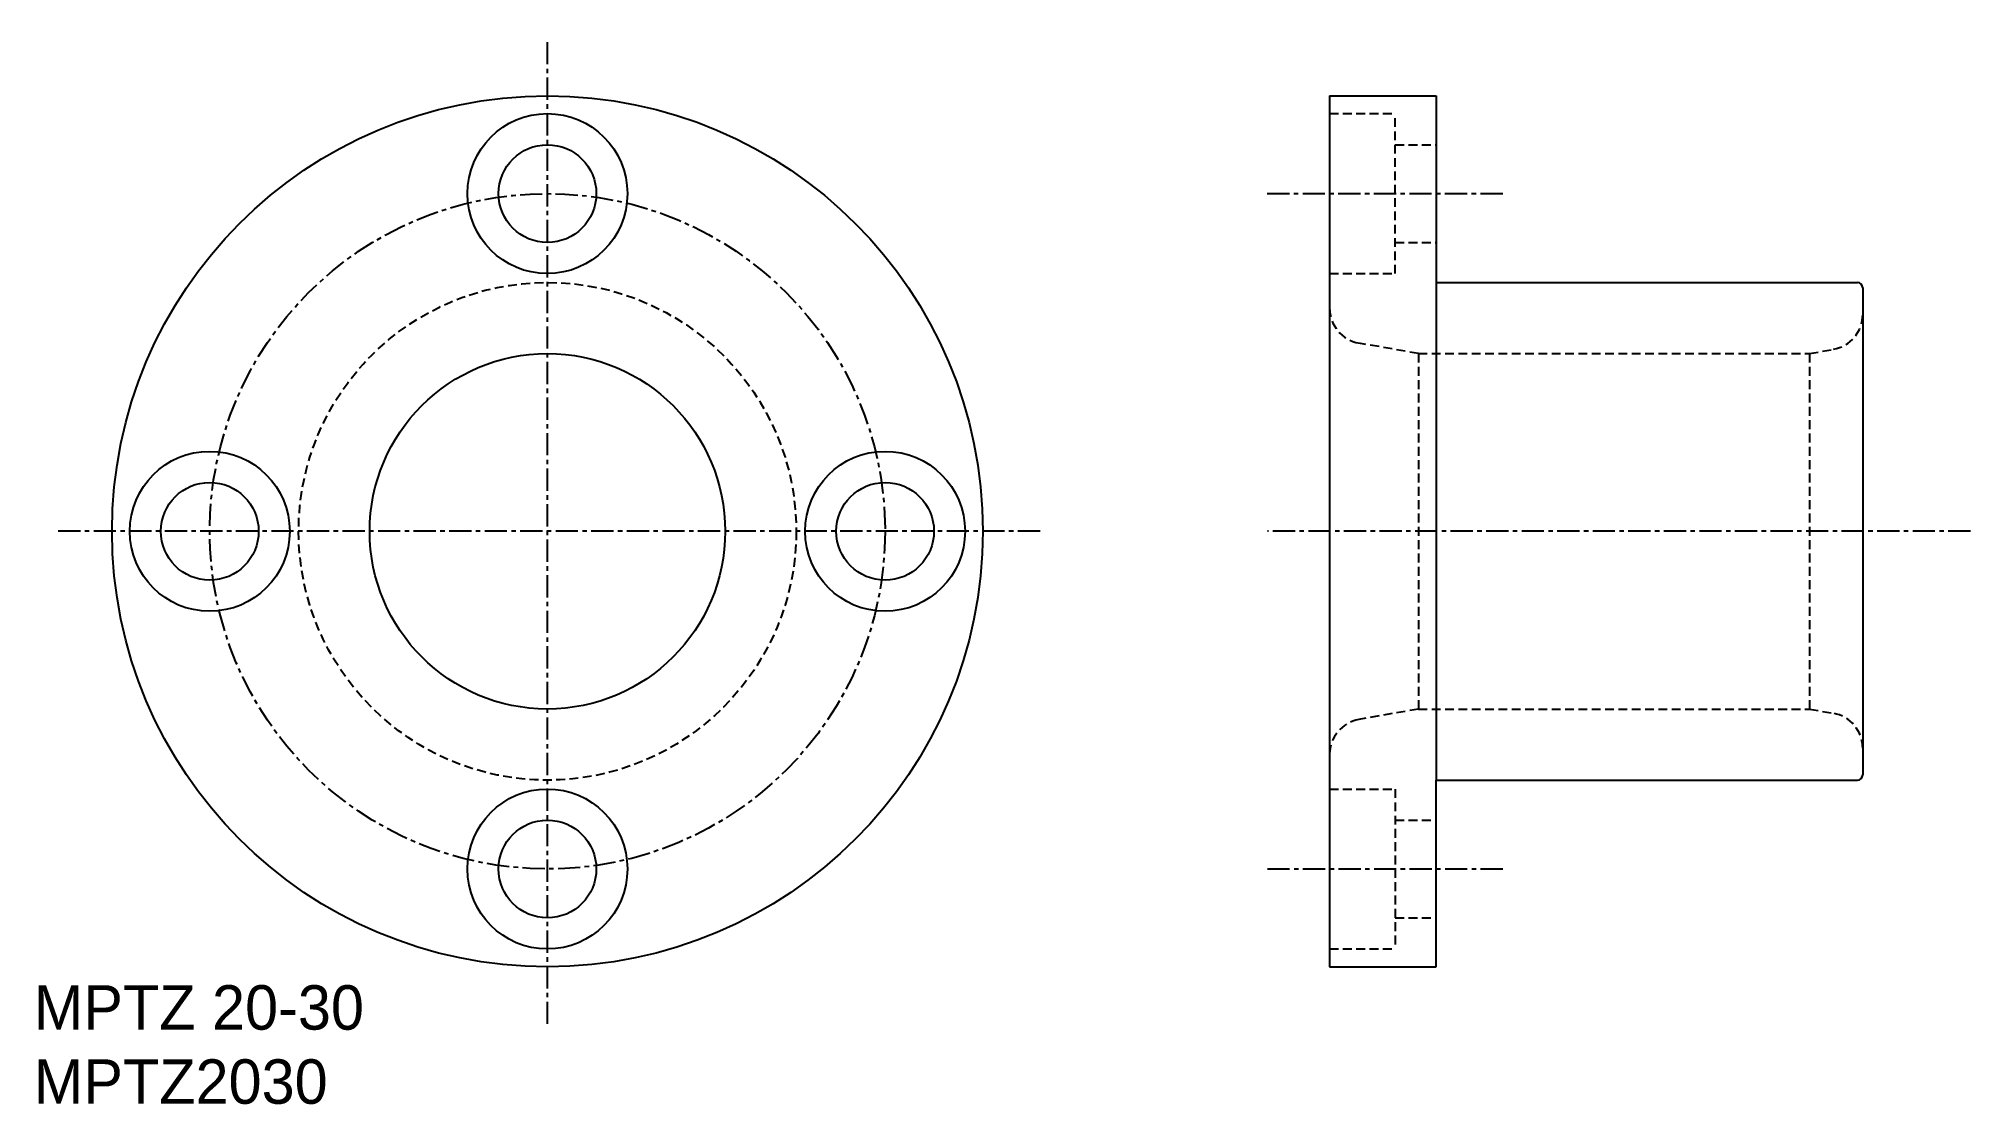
# Model space of a CAD drawing. Extents: x 21 to 130, y 46 to 106.
import ezdxf

# ---------------------------------------------------------------- set-up
doc = ezdxf.new("R2010")
doc.units = 0
doc.linetypes.add('CENTER', pattern=[2, 1.25, -0.25, 0.25, -0.25])
doc.linetypes.add('DASHED', pattern=[0.75, 0.5, -0.25])
doc.layers.get('0').update_dxf_attribs({"linetype": 'CONTINUOUS'})
doc.layers.add('CENTER', color=1, linetype='CENTER')

msp = doc.modelspace()

# ---------------------------------------------------------------- linework, layer by layer
at = {"color": 7, "linetype": 'CONTINUOUS'}
for p, q in [((93.66, 102.58), (99.66, 102.58)), ((93.66, 102.58), (93.66, 53.58)), ((99.66, 102.58), (99.66, 92.08)), ((99.66, 92.08), (123.36, 92.08)), ((99.66, 92.08), (99.66, 64.08)), ((123.66, 91.78), (123.66, 64.38)), ((99.66, 64.08), (123.36, 64.08)), ((99.66, 53.58), (99.66, 64.08)), ((93.66, 53.58), (99.66, 53.58))]:
    msp.add_line(p, q, dxfattribs=at)
at = {"color": 3, "linetype": 'DASHED'}
for p, q in [((93.66, 101.58), (97.36, 101.58)), ((97.36, 92.58), (97.36, 101.58)), ((97.36, 99.83), (99.66, 99.83)), ((97.36, 94.33), (99.66, 94.33)), ((93.66, 92.58), (97.36, 92.58)), ((98.66, 88.08), (95.31, 88.67)), ((98.66, 88.08), (98.66, 68.08)), ((98.66, 88.08), (120.66, 88.08)), ((120.66, 88.08), (122.01, 88.32)), ((120.66, 88.08), (120.66, 68.08)), ((98.66, 68.08), (95.31, 67.49)), ((98.66, 68.08), (120.66, 68.08)), ((120.66, 68.08), (122.01, 67.84)), ((93.66, 63.58), (97.36, 63.58)), ((97.36, 63.58), (97.36, 54.58)), ((97.36, 61.83), (99.66, 61.83)), ((97.36, 56.33), (99.66, 56.33)), ((93.66, 54.58), (97.36, 54.58))]:
    msp.add_line(p, q, dxfattribs=at)
at = {"color": 7, "linetype": 'CONTINUOUS'}
for centre, radius in [((49.65, 78.08), 24.5), ((49.65, 97.08), 4.5), ((49.65, 97.08), 2.75), ((49.65, 78.08), 10), ((30.65, 78.08), 4.5), ((68.65, 78.08), 4.5), ((30.65, 78.08), 2.75), ((68.65, 78.08), 2.75), ((49.65, 59.08), 4.5), ((49.65, 59.08), 2.75)]:
    msp.add_circle(centre, radius, dxfattribs=at)
at = {"color": 3, "linetype": 'DASHED'}
msp.add_circle((49.65, 78.08), 14, dxfattribs=at)
at = {"color": 7, "linetype": 'CONTINUOUS'}
for centre, start, end in [((123.36, 91.78), 0, 90), ((123.36, 64.38), 270, 0)]:
    msp.add_arc(centre, 0.3, start, end, dxfattribs=at)
at = {"color": 3, "linetype": 'DASHED'}
for centre, start, end in [((95.66, 90.64), 180, 260), ((121.66, 90.29), 280, 0), ((95.66, 65.52), 100, 180), ((121.66, 65.87), 0, 80)]:
    msp.add_arc(centre, 2, start, end, dxfattribs=at)
at = {"layer": 'CENTER', "color": 1, "linetype": 'CENTER'}
for p, q in [((49.65, 50.36), (49.65, 105.8)), ((90.15, 97.08), (103.56, 97.08)), ((77.37, 78.08), (21.93, 78.08)), ((129.72, 78.08), (90.16, 78.08)), ((90.16, 59.08), (103.56, 59.08))]:
    msp.add_line(p, q, dxfattribs=at)
msp.add_circle((49.65, 78.08), 19, dxfattribs=at)

# ---------------------------------------------------------------- texts
at = {"color": 7, "linetype": 'CONTINUOUS'}
for s, p in [('MPTZ 20-30', (20.75, 50.04)), ('MPTZ2030', (20.75, 45.87))]:
    msp.add_text(s, height=2.5, dxfattribs=at).set_placement(p)

doc.saveas('drawing.dxf')
